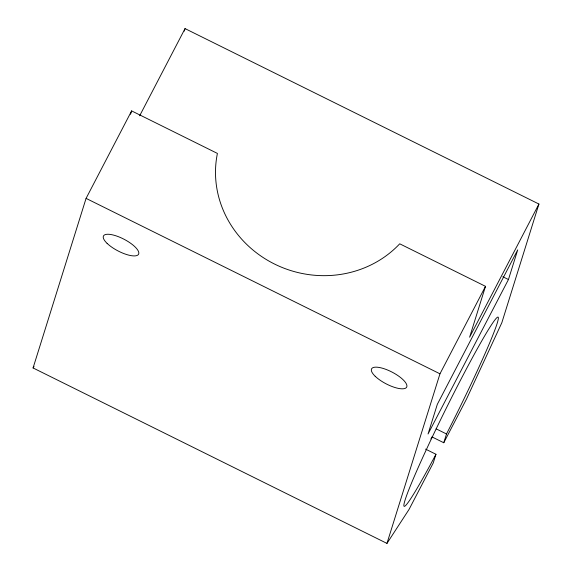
<?xml version="1.0" encoding="UTF-8"?>
<svg xmlns="http://www.w3.org/2000/svg" width="572" height="572" viewBox="0 0 572 572"><rect width="100%" height="100%" fill="white"/><g stroke="black" fill="none" stroke-linecap="round" stroke-linejoin="round"><path stroke-width="0.86" d="M425.547 449.113L435.957 454.268L433.233 462.97L409.044 509.43L386.958 543.4L33.069 367.96L86.079 198.384L131.624 110.896L217.41 153.425A105.498 99.328 17.4 0 0 274.51 264.035A105.498 99.328 17.4 0 0 399.721 243.808L485.506 286.336L469.605 337.208L538.931 204.04L185.042 28.6L139.654 115.794M130.559 114.286L131.624 110.896M184.248 31.145L185.042 28.6M386.958 543.4L439.968 373.816L485.506 286.336M430.866 438.917A52.746 17.517 27.5 0 0 431.967 436.901L443.765 442.749L446.503 433.976A105.498 5.899 -63.6 0 0 495.466 319.212A105.498 5.899 -63.6 0 0 417.96 468.089A105.498 5.899 -63.6 0 0 434.506 457.021L435.957 454.268M508.451 279.529L517.724 249.857L437.323 404.311L428.042 433.991L508.451 279.529L502.845 276.755M538.931 204.04L501.823 322.744L466.48 399.106L443.765 442.749M33.069 367.96L34.027 366.488M86.079 198.384L439.968 373.816M436.093 428.821L446.503 433.976M107.107 243.379A19.777 6.571 27.5 0 0 137.602 255.205A19.777 6.571 27.5 0 0 118.361 236.672A19.777 6.571 27.5 0 0 107.107 243.379M375.203 376.283A19.777 6.571 27.5 0 0 405.698 388.109A19.777 6.571 27.5 0 0 386.465 369.576A19.777 6.571 27.5 0 0 375.203 376.283"/></g></svg>
